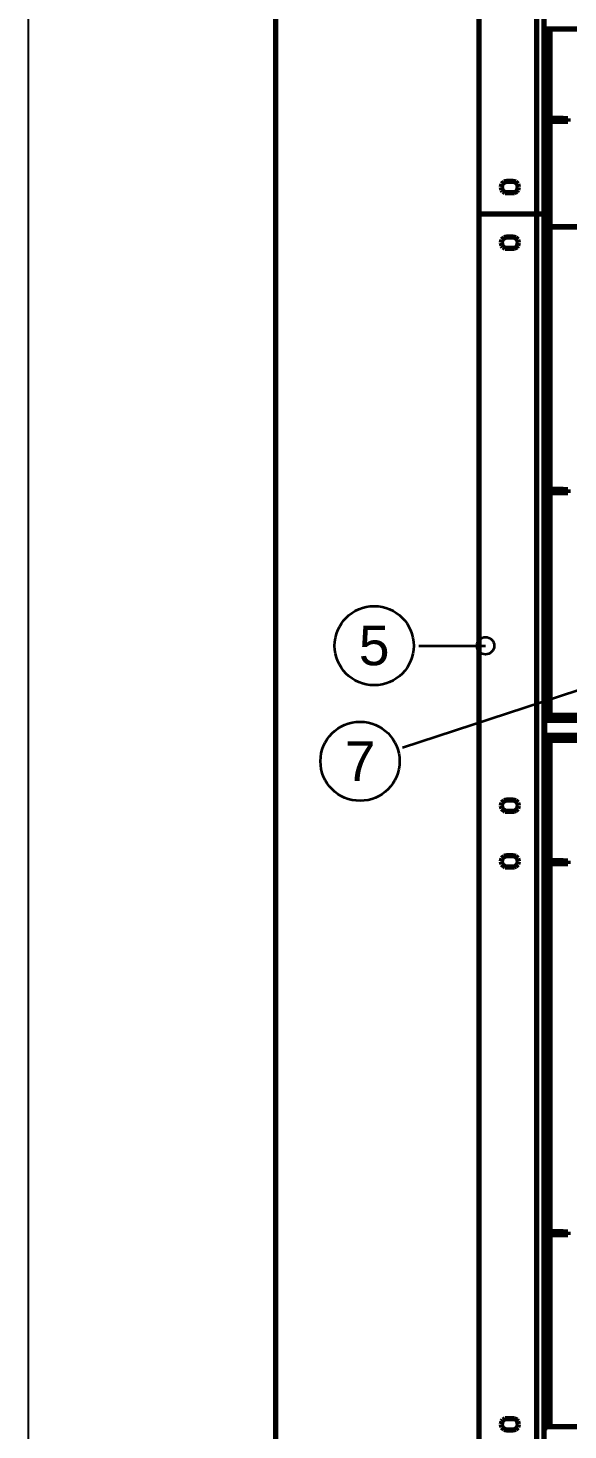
# Model space of a CAD drawing. Header units: millimetres. Extents: x 0 to 594, y 0 to 420.
# Drawn here: x 0 to 43.6, y 201.5 to 314.8 of the extents above; entities that cross this region are included whole.
import ezdxf
from ezdxf.enums import TextEntityAlignment as Align

# ---------------------------------------------------------------- set-up
doc = ezdxf.new("R2010")
doc.units = ezdxf.units.MM
doc.styles.add('GOST', font='Arial')

msp = doc.modelspace()

# ---------------------------------------------------------------- linework, layer by layer
at = {"color": 1, "lineweight": 70}
for p, q in [((36.45, 405), (36.45, 299.75)), ((41.1, 405), (41.1, 299.75)), ((41.7, 405), (41.7, 299.75)), ((41.75, 314.81), (41.75, 314.79)), ((41.75, 314.79), (41.75, 314.77)), ((41.75, 314.77), (41.75, 314.76)), ((41.75, 314.76), (41.75, 314.75)), ((41.75, 314.75), (41.75, 314.75)), ((41.75, 314.75), (108.6, 314.75)), ((41.95, 314.75), (41.95, 298.75)), ((42.2, 307.5), (42.2, 314.75)), ((42, 307.25), (42, 307.5)), ((42, 307.5), (42, 307.5)), ((42, 307.5), (42.01, 307.5)), ((42.01, 307.25), (42, 307.25)), ((42, 307.25), (42, 307.25)), ((42.01, 307.5), (42.01, 307.5)), ((42.01, 307.5), (42.02, 307.5)), ((42.02, 307.25), (42.01, 307.25)), ((42.01, 307.25), (42.01, 307.25)), ((42.02, 307.5), (42.04, 307.5)), ((42.04, 307.25), (42.02, 307.25)), ((42.04, 307.5), (42.05, 307.5)), ((42.05, 307.25), (42.04, 307.25)), ((42.05, 307.5), (42.07, 307.5)), ((42.07, 307.25), (42.05, 307.25)), ((42.07, 307.5), (42.09, 307.5)), ((42.09, 307.25), (42.07, 307.25)), ((42.09, 307.5), (42.12, 307.5)), ((42.12, 307.25), (42.09, 307.25)), ((42.12, 307.5), (42.14, 307.5)), ((42.14, 307.25), (42.12, 307.25)), ((42.14, 307.5), (42.17, 307.5)), ((42.17, 307.25), (42.14, 307.25)), ((42.17, 307.5), (42.19, 307.5)), ((42.19, 307.25), (42.17, 307.25)), ((42.19, 307.5), (42.22, 307.5)), ((42.22, 307.25), (42.19, 307.25)), ((42.2, 298.75), (42.2, 307.25)), ((42.22, 307.5), (42.25, 307.5)), ((42.25, 307.25), (42.22, 307.25)), ((43.26, 307.5), (42.25, 307.5)), ((42.25, 307.5), (42.25, 307.25)), ((43.26, 307.25), (42.25, 307.25)), ((43.26, 307.5), (43.29, 307.5)), ((43.26, 307.25), (43.26, 307.5)), ((43.29, 307.25), (43.26, 307.25)), ((43.29, 307.5), (43.32, 307.5)), ((43.32, 307.25), (43.29, 307.25)), ((43.32, 307.5), (43.35, 307.5)), ((43.35, 307.25), (43.32, 307.25)), ((43.35, 307.5), (43.39, 307.5)), ((43.39, 307.25), (43.35, 307.25)), ((43.39, 307.5), (43.42, 307.5)), ((43.42, 307.25), (43.39, 307.25)), ((43.42, 307.5), (43.44, 307.5)), ((43.44, 307.25), (43.42, 307.25)), ((43.44, 307.5), (43.47, 307.5)), ((43.47, 307.25), (43.44, 307.25)), ((43.47, 307.5), (43.5, 307.5)), ((43.5, 307.25), (43.47, 307.25)), ((43.5, 307.5), (43.53, 307.5)), ((43.53, 307.25), (43.5, 307.25)), ((43.53, 307.5), (43.55, 307.5)), ((43.55, 307.25), (43.53, 307.25)), ((43.55, 307.5), (43.58, 307.5)), ((43.58, 307.25), (43.55, 307.25)), ((43.58, 307.5), (43.6, 307.5)), ((43.6, 307.25), (43.58, 307.25)), ((43.6, 307.5), (43.62, 307.5)), ((43.62, 307.25), (43.6, 307.25)), ((43.62, 307.5), (43.64, 307.5)), ((43.64, 307.25), (43.62, 307.25)), ((43.64, 307.5), (43.64, 307.25)), ((38.27, 302.07), (38.25, 301.95)), ((38.25, 301.95), (38.27, 301.83)), ((38.31, 302.18), (38.27, 302.07)), ((38.27, 301.83), (38.31, 301.73)), ((38.38, 302.27), (38.31, 302.18)), ((38.31, 301.73), (38.38, 301.63)), ((38.48, 302.34), (38.38, 302.27)), ((38.38, 301.63), (38.48, 301.56)), ((38.58, 302.38), (38.48, 302.34)), ((38.48, 301.56), (38.58, 301.52)), ((38.7, 302.4), (38.58, 302.38)), ((38.58, 301.52), (38.7, 301.5)), ((39.2, 302.4), (38.7, 302.4)), ((38.7, 301.5), (39.2, 301.5)), ((39.32, 302.38), (39.2, 302.4)), ((39.2, 301.5), (39.32, 301.52)), ((39.42, 302.34), (39.32, 302.38)), ((39.32, 301.52), (39.42, 301.56)), ((39.52, 302.27), (39.42, 302.34)), ((39.42, 301.56), (39.52, 301.63)), ((39.59, 302.18), (39.52, 302.27)), ((39.52, 301.63), (39.59, 301.73)), ((39.63, 302.07), (39.59, 302.18)), ((39.59, 301.73), (39.63, 301.83)), ((39.65, 301.95), (39.63, 302.07)), ((39.63, 301.83), (39.65, 301.95)), ((41.1, 299.75), (36.45, 299.75)), ((36.45, 299.75), (36.45, 124.75)), ((41.1, 299.75), (36.45, 299.75)), ((41.17, 299.75), (41.1, 299.75)), ((41.17, 299.75), (41.1, 299.75)), ((41.1, 299.75), (41.1, 124.75)), ((41.23, 299.75), (41.17, 299.75)), ((41.23, 299.75), (41.17, 299.75)), ((41.3, 299.75), (41.23, 299.75)), ((41.3, 299.75), (41.23, 299.75)), ((41.36, 299.75), (41.3, 299.75)), ((41.36, 299.75), (41.3, 299.75)), ((41.42, 299.75), (41.36, 299.75)), ((41.42, 299.75), (41.36, 299.75)), ((41.47, 299.75), (41.42, 299.75)), ((41.47, 299.75), (41.42, 299.75)), ((41.52, 299.75), (41.47, 299.75)), ((41.52, 299.75), (41.47, 299.75)), ((41.57, 299.75), (41.52, 299.75)), ((41.57, 299.75), (41.52, 299.75)), ((41.61, 299.75), (41.57, 299.75)), ((41.61, 299.75), (41.57, 299.75)), ((41.64, 299.75), (41.61, 299.75)), ((41.64, 299.75), (41.61, 299.75)), ((41.67, 299.75), (41.64, 299.75)), ((41.67, 299.75), (41.64, 299.75)), ((41.68, 299.75), (41.67, 299.75)), ((41.68, 299.75), (41.67, 299.75)), ((41.7, 299.75), (41.68, 299.75)), ((41.7, 299.75), (41.68, 299.75)), ((41.7, 299.75), (41.7, 124.75)), ((41.7, 299.75), (41.7, 299.75)), ((41.7, 299.75), (41.7, 299.75)), ((41.95, 298.75), (41.7, 298.75)), ((41.95, 298.75), (41.7, 298.75)), ((41.95, 298.75), (41.95, 298.75)), ((41.95, 298.75), (41.96, 298.75)), ((41.95, 298.75), (41.95, 259.25)), ((41.96, 298.75), (41.95, 298.75)), ((41.95, 298.75), (41.95, 298.75)), ((41.96, 298.75), (41.96, 298.75)), ((41.96, 298.75), (41.97, 298.75)), ((41.97, 298.75), (41.96, 298.75)), ((41.96, 298.75), (41.96, 298.75)), ((41.97, 298.75), (41.99, 298.75)), ((41.99, 298.75), (41.97, 298.75)), ((41.99, 298.75), (42, 298.75)), ((42, 298.75), (41.99, 298.75)), ((42, 298.75), (42.02, 298.75)), ((42.02, 298.75), (42, 298.75)), ((42.02, 298.75), (42.04, 298.75)), ((42.04, 298.75), (42.02, 298.75)), ((42.04, 298.75), (42.07, 298.75)), ((42.07, 298.75), (42.04, 298.75)), ((42.07, 298.75), (42.09, 298.75)), ((42.09, 298.75), (42.07, 298.75)), ((42.09, 298.75), (42.12, 298.75)), ((42.12, 298.75), (42.09, 298.75)), ((42.12, 298.75), (42.14, 298.75)), ((42.14, 298.75), (42.12, 298.75)), ((42.14, 298.75), (42.17, 298.75)), ((42.17, 298.75), (42.14, 298.75)), ((42.17, 298.75), (42.2, 298.75)), ((42.2, 298.75), (42.17, 298.75)), ((42.2, 298.75), (48.7, 298.75)), ((48.7, 298.75), (42.2, 298.75)), ((42.2, 277.5), (42.2, 298.75)), ((38.27, 297.57), (38.25, 297.45)), ((38.25, 297.45), (38.27, 297.33)), ((38.31, 297.68), (38.27, 297.57)), ((38.27, 297.33), (38.31, 297.23)), ((38.38, 297.77), (38.31, 297.68)), ((38.31, 297.23), (38.38, 297.13)), ((38.48, 297.84), (38.38, 297.77)), ((38.38, 297.13), (38.48, 297.06)), ((38.58, 297.88), (38.48, 297.84)), ((38.48, 297.06), (38.58, 297.02)), ((38.7, 297.9), (38.58, 297.88)), ((38.58, 297.02), (38.7, 297)), ((39.2, 297.9), (38.7, 297.9)), ((38.7, 297), (39.2, 297)), ((39.32, 297.88), (39.2, 297.9)), ((39.2, 297), (39.32, 297.02)), ((39.42, 297.84), (39.32, 297.88)), ((39.32, 297.02), (39.42, 297.06)), ((39.52, 297.77), (39.42, 297.84)), ((39.42, 297.06), (39.52, 297.13)), ((39.59, 297.68), (39.52, 297.77)), ((39.52, 297.13), (39.59, 297.23)), ((39.63, 297.57), (39.59, 297.68)), ((39.59, 297.23), (39.63, 297.33)), ((39.65, 297.45), (39.63, 297.57)), ((39.63, 297.33), (39.65, 297.45)), ((42, 277.25), (42, 277.5)), ((42, 277.5), (42, 277.5)), ((42, 277.5), (42.01, 277.5)), ((42.01, 277.25), (42, 277.25)), ((42, 277.25), (42, 277.25)), ((42.01, 277.5), (42.01, 277.5)), ((42.01, 277.5), (42.02, 277.5)), ((42.02, 277.25), (42.01, 277.25)), ((42.01, 277.25), (42.01, 277.25)), ((42.02, 277.5), (42.04, 277.5)), ((42.04, 277.25), (42.02, 277.25)), ((42.04, 277.5), (42.05, 277.5)), ((42.05, 277.25), (42.04, 277.25)), ((42.05, 277.5), (42.07, 277.5)), ((42.07, 277.25), (42.05, 277.25)), ((42.07, 277.5), (42.09, 277.5)), ((42.09, 277.25), (42.07, 277.25)), ((42.09, 277.5), (42.12, 277.5)), ((42.12, 277.25), (42.09, 277.25)), ((42.12, 277.5), (42.14, 277.5)), ((42.14, 277.25), (42.12, 277.25)), ((42.14, 277.5), (42.17, 277.5)), ((42.17, 277.25), (42.14, 277.25)), ((42.17, 277.5), (42.19, 277.5)), ((42.19, 277.25), (42.17, 277.25)), ((42.19, 277.5), (42.22, 277.5)), ((42.22, 277.25), (42.19, 277.25)), ((42.2, 259.25), (42.2, 277.25)), ((42.22, 277.5), (42.25, 277.5)), ((42.25, 277.25), (42.22, 277.25)), ((43.26, 277.5), (42.25, 277.5)), ((42.25, 277.5), (42.25, 277.25)), ((43.26, 277.25), (42.25, 277.25)), ((43.26, 277.5), (43.29, 277.5)), ((43.26, 277.25), (43.26, 277.5)), ((43.29, 277.25), (43.26, 277.25)), ((43.29, 277.5), (43.32, 277.5)), ((43.32, 277.25), (43.29, 277.25)), ((43.32, 277.5), (43.35, 277.5)), ((43.35, 277.25), (43.32, 277.25)), ((43.35, 277.5), (43.39, 277.5)), ((43.39, 277.25), (43.35, 277.25)), ((43.39, 277.5), (43.42, 277.5)), ((43.42, 277.25), (43.39, 277.25)), ((43.42, 277.5), (43.44, 277.5)), ((43.44, 277.25), (43.42, 277.25)), ((43.44, 277.5), (43.47, 277.5)), ((43.47, 277.25), (43.44, 277.25)), ((43.47, 277.5), (43.5, 277.5)), ((43.5, 277.25), (43.47, 277.25)), ((43.5, 277.5), (43.53, 277.5)), ((43.53, 277.25), (43.5, 277.25)), ((43.53, 277.5), (43.55, 277.5)), ((43.55, 277.25), (43.53, 277.25)), ((43.55, 277.5), (43.58, 277.5)), ((43.58, 277.25), (43.55, 277.25)), ((43.58, 277.5), (43.6, 277.5)), ((43.6, 277.25), (43.58, 277.25)), ((43.6, 277.5), (43.62, 277.5)), ((43.62, 277.25), (43.6, 277.25)), ((43.62, 277.5), (43.64, 277.5)), ((43.64, 277.25), (43.62, 277.25)), ((43.64, 277.5), (43.64, 277.25)), ((41.75, 259.25), (41.75, 259.25)), ((41.75, 259.25), (41.75, 259.24)), ((108.6, 259.25), (41.75, 259.25)), ((41.75, 259.24), (41.75, 259.23)), ((41.75, 259.23), (41.75, 259.21)), ((41.75, 259.21), (41.75, 259.19)), ((41.75, 259.19), (41.75, 259.16)), ((41.75, 259.16), (41.75, 259.13)), ((41.75, 259.13), (41.75, 259.1)), ((41.75, 259.1), (41.75, 259.06)), ((41.75, 259.06), (41.75, 259.02)), ((41.75, 259.02), (41.75, 258.98)), ((41.75, 258.98), (41.75, 258.94)), ((41.75, 258.94), (41.75, 258.89)), ((41.75, 258.89), (41.75, 258.85)), ((41.75, 258.85), (41.75, 257.65)), ((41.75, 258.85), (108.6, 258.85)), ((41.75, 257.65), (41.75, 257.61)), ((41.75, 257.65), (108.6, 257.65)), ((41.75, 257.61), (41.75, 257.56)), ((41.75, 257.56), (41.75, 257.52)), ((41.75, 257.52), (41.75, 257.48)), ((41.75, 257.48), (41.75, 257.44)), ((41.75, 257.44), (41.75, 257.4)), ((41.75, 257.4), (41.75, 257.37)), ((41.75, 257.37), (41.75, 257.34)), ((41.75, 257.34), (41.75, 257.31)), ((41.75, 257.31), (41.75, 257.29)), ((41.75, 257.29), (41.75, 257.27)), ((41.75, 257.27), (41.75, 257.26)), ((41.75, 257.26), (41.75, 257.25)), ((41.75, 257.25), (41.75, 257.25)), ((41.75, 257.25), (108.6, 257.25)), ((41.95, 257.25), (41.95, 201.75)), ((42.2, 247.5), (42.2, 257.25)), ((38.27, 252.07), (38.25, 251.95)), ((38.25, 251.95), (38.27, 251.83)), ((38.31, 252.17), (38.27, 252.07)), ((38.27, 251.83), (38.31, 251.72)), ((38.38, 252.27), (38.31, 252.17)), ((38.31, 251.72), (38.38, 251.63)), ((38.48, 252.34), (38.38, 252.27)), ((38.38, 251.63), (38.48, 251.56)), ((38.58, 252.38), (38.48, 252.34)), ((38.48, 251.56), (38.58, 251.52)), ((38.7, 252.4), (38.58, 252.38)), ((39.2, 252.4), (38.7, 252.4)), ((39.32, 252.38), (39.2, 252.4)), ((39.42, 252.34), (39.32, 252.38)), ((39.32, 251.52), (39.42, 251.56)), ((39.52, 252.27), (39.42, 252.34)), ((39.42, 251.56), (39.52, 251.63)), ((39.59, 252.17), (39.52, 252.27)), ((39.52, 251.63), (39.59, 251.72)), ((39.63, 252.07), (39.59, 252.17)), ((39.59, 251.72), (39.63, 251.83)), ((39.65, 251.95), (39.63, 252.07)), ((39.63, 251.83), (39.65, 251.95)), ((38.58, 251.52), (38.7, 251.5)), ((38.7, 251.5), (39.2, 251.5)), ((39.2, 251.5), (39.32, 251.52)), ((38.27, 247.57), (38.25, 247.45)), ((38.25, 247.45), (38.27, 247.33)), ((38.31, 247.67), (38.27, 247.57)), ((38.27, 247.33), (38.31, 247.22)), ((38.38, 247.77), (38.31, 247.67)), ((38.31, 247.22), (38.38, 247.13)), ((38.48, 247.84), (38.38, 247.77)), ((38.38, 247.13), (38.48, 247.06)), ((38.58, 247.88), (38.48, 247.84)), ((38.48, 247.06), (38.58, 247.02)), ((38.7, 247.9), (38.58, 247.88)), ((39.2, 247.9), (38.7, 247.9)), ((39.32, 247.88), (39.2, 247.9)), ((39.42, 247.84), (39.32, 247.88)), ((39.32, 247.02), (39.42, 247.06)), ((39.52, 247.77), (39.42, 247.84)), ((39.42, 247.06), (39.52, 247.13)), ((39.59, 247.67), (39.52, 247.77)), ((39.52, 247.13), (39.59, 247.22)), ((39.63, 247.57), (39.59, 247.67)), ((39.59, 247.22), (39.63, 247.33)), ((39.65, 247.45), (39.63, 247.57)), ((39.63, 247.33), (39.65, 247.45)), ((42, 247.25), (42, 247.5)), ((42, 247.5), (42, 247.5)), ((42, 247.5), (42.01, 247.5)), ((42.01, 247.25), (42, 247.25)), ((42, 247.25), (42, 247.25)), ((42.01, 247.5), (42.01, 247.5)), ((42.01, 247.5), (42.02, 247.5)), ((42.02, 247.25), (42.01, 247.25)), ((42.01, 247.25), (42.01, 247.25)), ((42.02, 247.5), (42.04, 247.5)), ((42.04, 247.25), (42.02, 247.25)), ((42.04, 247.5), (42.05, 247.5)), ((42.05, 247.25), (42.04, 247.25)), ((42.05, 247.5), (42.07, 247.5)), ((42.07, 247.25), (42.05, 247.25)), ((42.07, 247.5), (42.09, 247.5)), ((42.09, 247.25), (42.07, 247.25)), ((42.09, 247.5), (42.12, 247.5)), ((42.12, 247.25), (42.09, 247.25)), ((42.12, 247.5), (42.14, 247.5)), ((42.14, 247.25), (42.12, 247.25)), ((42.14, 247.5), (42.17, 247.5)), ((42.17, 247.25), (42.14, 247.25)), ((42.17, 247.5), (42.19, 247.5)), ((42.19, 247.25), (42.17, 247.25)), ((42.19, 247.5), (42.22, 247.5)), ((42.22, 247.25), (42.19, 247.25)), ((42.2, 217.5), (42.2, 247.25)), ((42.22, 247.5), (42.25, 247.5)), ((42.25, 247.25), (42.22, 247.25)), ((43.26, 247.5), (42.25, 247.5)), ((42.25, 247.5), (42.25, 247.25)), ((43.26, 247.25), (42.25, 247.25)), ((43.26, 247.5), (43.29, 247.5)), ((43.26, 247.25), (43.26, 247.5)), ((43.29, 247.25), (43.26, 247.25)), ((43.29, 247.5), (43.32, 247.5)), ((43.32, 247.25), (43.29, 247.25)), ((43.32, 247.5), (43.35, 247.5)), ((43.35, 247.25), (43.32, 247.25)), ((43.35, 247.5), (43.39, 247.5)), ((43.39, 247.25), (43.35, 247.25)), ((43.39, 247.5), (43.42, 247.5)), ((43.42, 247.25), (43.39, 247.25)), ((43.42, 247.5), (43.44, 247.5)), ((43.44, 247.25), (43.42, 247.25)), ((43.44, 247.5), (43.47, 247.5)), ((43.47, 247.25), (43.44, 247.25)), ((43.47, 247.5), (43.5, 247.5)), ((43.5, 247.25), (43.47, 247.25)), ((43.5, 247.5), (43.53, 247.5)), ((43.53, 247.25), (43.5, 247.25)), ((43.53, 247.5), (43.55, 247.5)), ((43.55, 247.25), (43.53, 247.25)), ((43.55, 247.5), (43.58, 247.5)), ((43.58, 247.25), (43.55, 247.25)), ((43.58, 247.5), (43.6, 247.5)), ((43.6, 247.25), (43.58, 247.25)), ((43.6, 247.5), (43.62, 247.5)), ((43.62, 247.25), (43.6, 247.25)), ((43.62, 247.5), (43.64, 247.5)), ((43.64, 247.25), (43.62, 247.25)), ((43.64, 247.5), (43.64, 247.25)), ((38.58, 247.02), (38.7, 247)), ((38.7, 247), (39.2, 247)), ((39.2, 247), (39.32, 247.02)), ((42, 217.25), (42, 217.5)), ((42, 217.5), (42, 217.5)), ((42, 217.5), (42.01, 217.5)), ((42.01, 217.25), (42, 217.25)), ((42, 217.25), (42, 217.25)), ((42.01, 217.5), (42.01, 217.5)), ((42.01, 217.5), (42.02, 217.5)), ((42.02, 217.25), (42.01, 217.25)), ((42.01, 217.25), (42.01, 217.25)), ((42.02, 217.5), (42.04, 217.5)), ((42.04, 217.25), (42.02, 217.25)), ((42.04, 217.5), (42.05, 217.5)), ((42.05, 217.25), (42.04, 217.25)), ((42.05, 217.5), (42.07, 217.5)), ((42.07, 217.25), (42.05, 217.25)), ((42.07, 217.5), (42.09, 217.5)), ((42.09, 217.25), (42.07, 217.25)), ((42.09, 217.5), (42.12, 217.5)), ((42.12, 217.25), (42.09, 217.25)), ((42.12, 217.5), (42.14, 217.5)), ((42.14, 217.25), (42.12, 217.25)), ((42.14, 217.5), (42.17, 217.5)), ((42.17, 217.25), (42.14, 217.25)), ((42.17, 217.5), (42.19, 217.5)), ((42.19, 217.25), (42.17, 217.25)), ((42.19, 217.5), (42.22, 217.5)), ((42.22, 217.25), (42.19, 217.25)), ((42.2, 201.75), (42.2, 217.25)), ((42.22, 217.5), (42.25, 217.5)), ((42.25, 217.25), (42.22, 217.25)), ((43.26, 217.5), (42.25, 217.5)), ((42.25, 217.5), (42.25, 217.25)), ((43.26, 217.25), (42.25, 217.25)), ((43.26, 217.5), (43.29, 217.5)), ((43.26, 217.25), (43.26, 217.5)), ((43.29, 217.25), (43.26, 217.25)), ((43.29, 217.5), (43.32, 217.5)), ((43.32, 217.25), (43.29, 217.25)), ((43.32, 217.5), (43.35, 217.5)), ((43.35, 217.25), (43.32, 217.25)), ((43.35, 217.5), (43.39, 217.5)), ((43.39, 217.25), (43.35, 217.25)), ((43.39, 217.5), (43.42, 217.5)), ((43.42, 217.25), (43.39, 217.25)), ((43.42, 217.5), (43.44, 217.5)), ((43.44, 217.25), (43.42, 217.25)), ((43.44, 217.5), (43.47, 217.5)), ((43.47, 217.25), (43.44, 217.25)), ((43.47, 217.5), (43.5, 217.5)), ((43.5, 217.25), (43.47, 217.25)), ((43.5, 217.5), (43.53, 217.5)), ((43.53, 217.25), (43.5, 217.25)), ((43.53, 217.5), (43.55, 217.5)), ((43.55, 217.25), (43.53, 217.25)), ((43.55, 217.5), (43.58, 217.5)), ((43.58, 217.25), (43.55, 217.25)), ((43.58, 217.5), (43.6, 217.5)), ((43.6, 217.25), (43.58, 217.25)), ((43.6, 217.5), (43.62, 217.5)), ((43.62, 217.25), (43.6, 217.25)), ((43.62, 217.5), (43.64, 217.5)), ((43.64, 217.25), (43.62, 217.25)), ((43.64, 217.5), (43.64, 217.25)), ((38.27, 202.07), (38.25, 201.95)), ((38.25, 201.95), (38.27, 201.83)), ((38.31, 202.17), (38.27, 202.07)), ((38.27, 201.83), (38.31, 201.73)), ((38.38, 202.27), (38.31, 202.17)), ((38.31, 201.73), (38.38, 201.63)), ((38.48, 202.34), (38.38, 202.27)), ((38.58, 202.38), (38.48, 202.34)), ((38.7, 202.4), (38.58, 202.38)), ((39.2, 202.4), (38.7, 202.4)), ((39.32, 202.38), (39.2, 202.4)), ((39.42, 202.34), (39.32, 202.38)), ((39.52, 202.27), (39.42, 202.34)), ((39.59, 202.17), (39.52, 202.27)), ((39.52, 201.63), (39.59, 201.73)), ((39.63, 202.07), (39.59, 202.17)), ((39.59, 201.73), (39.63, 201.83)), ((39.65, 201.95), (39.63, 202.07)), ((39.63, 201.83), (39.65, 201.95)), ((41.75, 201.75), (41.75, 201.75)), ((41.75, 201.75), (41.75, 201.74)), ((108.6, 201.75), (41.75, 201.75)), ((41.75, 201.74), (41.75, 201.73)), ((41.75, 201.73), (41.75, 201.71)), ((41.75, 201.71), (41.75, 201.69)), ((38.38, 201.63), (38.48, 201.56)), ((38.48, 201.56), (38.58, 201.52)), ((38.58, 201.52), (38.7, 201.5)), ((38.7, 201.5), (39.2, 201.5)), ((39.2, 201.5), (39.32, 201.52)), ((39.32, 201.52), (39.42, 201.56)), ((39.42, 201.56), (39.52, 201.63)), ((41.75, 201.69), (41.75, 201.66)), ((41.75, 201.66), (41.75, 201.63)), ((41.75, 201.63), (41.75, 201.6)), ((41.75, 201.6), (41.75, 201.56)), ((41.75, 201.56), (41.75, 201.52)), ((41.75, 201.52), (41.75, 201.48))]:
    msp.add_line(p, q, dxfattribs=at)
at = {"color": 7, "lineweight": 35}
for p, q in [((31.58, 264.88), (36.98, 264.88)), ((30.26, 256.66), (45.85, 261.75))]:
    msp.add_line(p, q, dxfattribs=at)
at = {"color": 7, "lineweight": 25}
msp.add_lwpolyline([(0, 0), (594, 0), (594, 420), (0, 420)], close=True, dxfattribs=at)
at = {"color": 7, "lineweight": 70}
msp.add_lwpolyline([(20, 5), (589, 5), (589, 415), (20, 415)], close=True, dxfattribs=at)
at = {"color": 7, "lineweight": 35}
for centre, radius in [((27.98, 264.88), 3.2), ((36.98, 264.88), 0.7), ((26.84, 255.54), 3.2)]:
    msp.add_circle(centre, radius, dxfattribs=at)

# ---------------------------------------------------------------- texts
at = {"color": 7, "style": 'GOST'}
for s, p in [('5', (27.98, 264.88)), ('7', (26.84, 255.54))]:
    msp.add_text(s, height=3.2, dxfattribs=at).set_placement(p, align=Align.MIDDLE)

doc.saveas('drawing.dxf')
